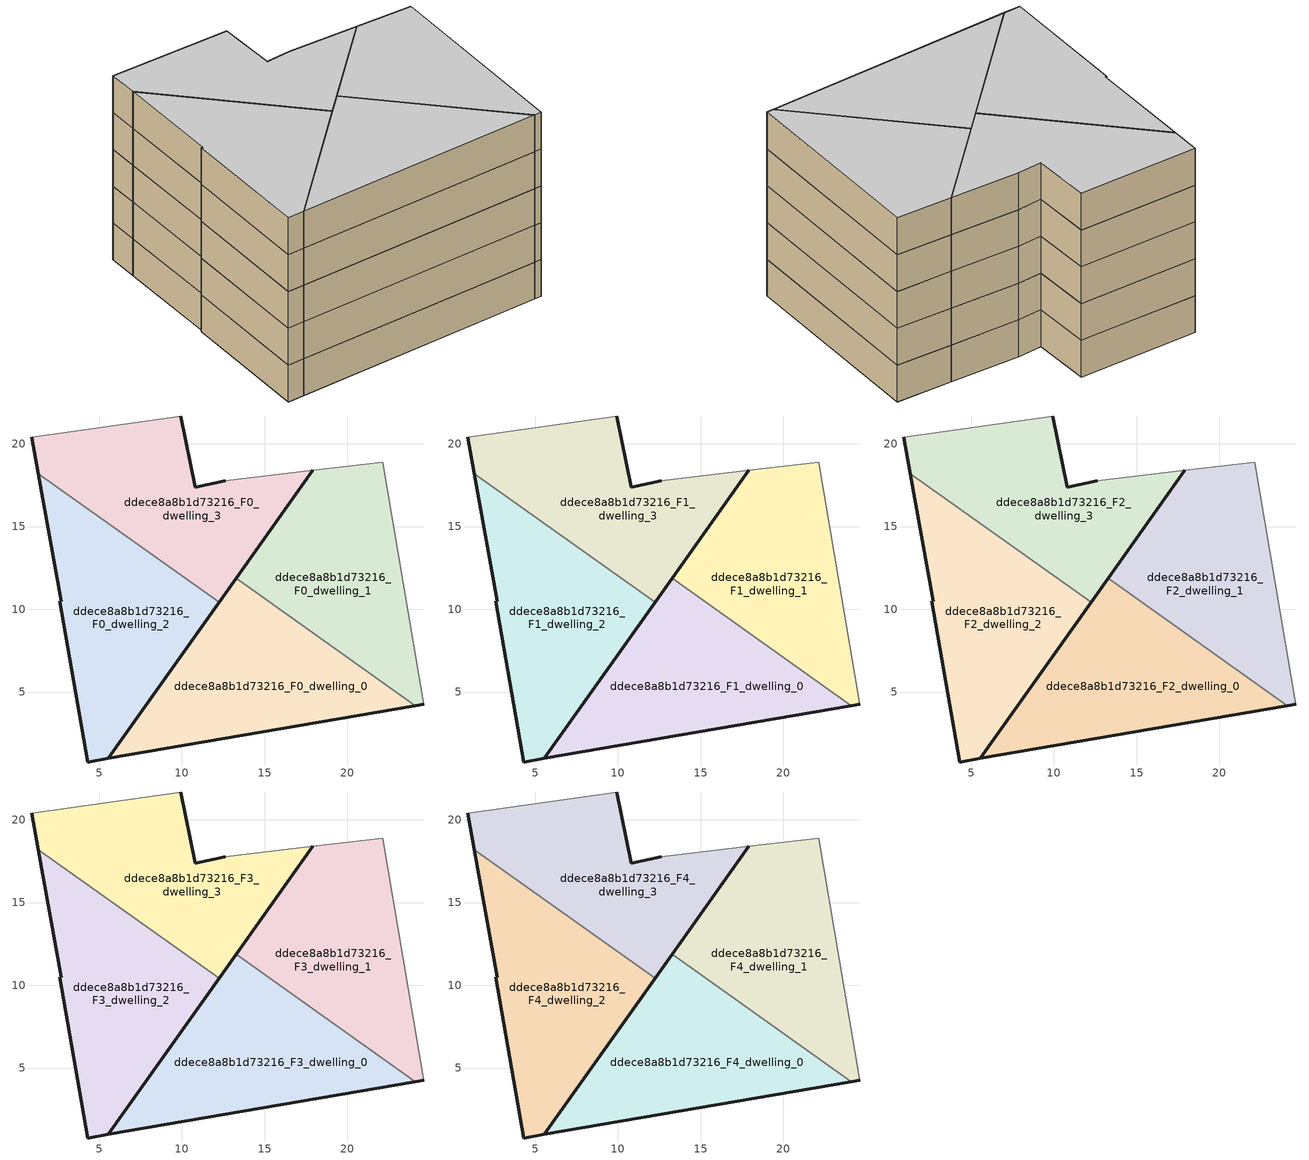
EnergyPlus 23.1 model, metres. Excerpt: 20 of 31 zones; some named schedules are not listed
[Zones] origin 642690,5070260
ddece8a8b1d73216_F0_dwelling_0
 floor ground (EU_floor_Construction): 24.11,4.18 13.28,11.87 5.56,0.99 z0
 wall outside (EU_wall_Construction): 24.11,4.18 5.56,0.99 13.28,11.87 z0:3
 wall to ddece8a8b1d73216_F0_dwelling_1 (EU_wall_Construction): 13.28,11.87 24.11,4.18 z0:3
ddece8a8b1d73216_F0_dwelling_1
 floor ground (EU_floor_Construction): 24.63,4.27 22.14,18.88 17.91,18.39 13.28,11.87 24.11,4.18 z0
 wall outside (EU_wall_Construction): 13.28,11.87 17.91,18.39 / 24.63,4.27 24.11,4.18 z0:3
 wall adiabatic (EU_wall_Construction): 17.91,18.39 22.14,18.88 24.63,4.27 z0:3
ddece8a8b1d73216_F0_dwelling_2
 floor ground (EU_floor_Construction): 5.56,0.99 12.26,10.42 1.32,18.19 2.72,10.48 2.62,10.48 4.32,0.77 z0
 wall outside (EU_wall_Construction): 12.26,10.42 5.56,0.99 4.32,0.77 2.62,10.48 2.72,10.48 1.32,18.19 z0:3
 wall to ddece8a8b1d73216_F0_dwelling_3 (EU_wall_Construction): 1.32,18.19 12.26,10.43 z0:3
ddece8a8b1d73216_F0_dwelling_3
 floor ground (EU_floor_Construction): 12.26,10.42 17.91,18.39 12.63,17.78 10.83,17.38 9.93,21.68 0.92,20.39 1.32,18.19 z0
 wall outside (EU_wall_Construction): 1.32,18.19 0.92,20.39 / 9.93,21.68 10.83,17.38 12.63,17.78 / 17.91,18.39 12.26,10.42 z0:3
 wall adiabatic (EU_wall_Construction): 0.92,20.39 9.93,21.68 / 12.63,17.78 17.91,18.39 z0:3
ddece8a8b1d73216_F1_dwelling_0
 floor to ddece8a8b1d73216_F0_dwelling_0 (EU_floor_Construction): 24.11,4.18 13.28,11.87 5.55,0.99 z3
 wall outside (EU_wall_Construction): 24.11,4.18 5.56,0.99 13.28,11.87 z3:6
 wall to ddece8a8b1d73216_F1_dwelling_1 (EU_wall_Construction): 13.28,11.87 24.11,4.18 z3:6
ddece8a8b1d73216_F1_dwelling_1
 floor to ddece8a8b1d73216_F0_dwelling_1 (EU_floor_Construction): 24.63,4.27 22.14,18.88 17.91,18.39 13.28,11.87 24.11,4.18 z3
 wall outside (EU_wall_Construction): 13.28,11.87 17.91,18.39 / 24.63,4.27 24.11,4.18 z3:6
 wall adiabatic (EU_wall_Construction): 17.91,18.39 22.14,18.88 24.63,4.27 z3:6
ddece8a8b1d73216_F1_dwelling_2
 floor to ddece8a8b1d73216_F0_dwelling_2 (EU_floor_Construction): 5.55,0.99 12.26,10.42 1.32,18.19 2.72,10.48 2.62,10.48 4.32,0.77 z3
 wall outside (EU_wall_Construction): 12.26,10.42 5.56,0.99 4.32,0.77 2.62,10.48 2.72,10.48 1.32,18.19 z3:6
 wall to ddece8a8b1d73216_F1_dwelling_3 (EU_wall_Construction): 1.32,18.19 12.26,10.43 z3:6
ddece8a8b1d73216_F1_dwelling_3
 floor to ddece8a8b1d73216_F0_dwelling_3 (EU_floor_Construction): 12.26,10.42 17.91,18.39 12.63,17.78 10.83,17.38 9.93,21.68 0.92,20.39 1.32,18.19 z3
 wall outside (EU_wall_Construction): 1.32,18.19 0.92,20.39 / 9.93,21.68 10.83,17.38 12.63,17.78 / 17.91,18.39 12.26,10.42 z3:6
 wall adiabatic (EU_wall_Construction): 0.92,20.39 9.93,21.68 / 12.63,17.78 17.91,18.39 z3:6
ddece8a8b1d73216_F2_dwelling_0
 floor to ddece8a8b1d73216_F1_dwelling_0 (EU_floor_Construction): 24.11,4.18 13.28,11.87 5.55,0.99 z6
 wall outside (EU_wall_Construction): 24.11,4.18 5.56,0.99 13.28,11.87 z6:9
 wall to ddece8a8b1d73216_F2_dwelling_1 (EU_wall_Construction): 13.28,11.87 24.11,4.18 z6:9
ddece8a8b1d73216_F2_dwelling_1
 floor to ddece8a8b1d73216_F1_dwelling_1 (EU_floor_Construction): 24.63,4.27 22.14,18.88 17.91,18.39 13.28,11.87 24.11,4.18 z6
 wall outside (EU_wall_Construction): 13.28,11.87 17.91,18.39 / 24.63,4.27 24.11,4.18 z6:9
 wall adiabatic (EU_wall_Construction): 17.91,18.39 22.14,18.88 24.63,4.27 z6:9
ddece8a8b1d73216_F2_dwelling_2
 floor to ddece8a8b1d73216_F1_dwelling_2 (EU_floor_Construction): 5.55,0.99 12.26,10.42 1.32,18.19 2.72,10.48 2.62,10.48 4.32,0.77 z6
 wall outside (EU_wall_Construction): 12.26,10.42 5.56,0.99 4.32,0.77 2.62,10.48 2.72,10.48 1.32,18.19 z6:9
 wall to ddece8a8b1d73216_F2_dwelling_3 (EU_wall_Construction): 1.32,18.19 12.26,10.43 z6:9
ddece8a8b1d73216_F2_dwelling_3
 floor to ddece8a8b1d73216_F1_dwelling_3 (EU_floor_Construction): 12.26,10.42 17.91,18.39 12.63,17.78 10.83,17.38 9.93,21.68 0.92,20.39 1.32,18.19 z6
 wall outside (EU_wall_Construction): 1.32,18.19 0.92,20.39 / 9.93,21.68 10.83,17.38 12.63,17.78 / 17.91,18.39 12.26,10.42 z6:9
 wall adiabatic (EU_wall_Construction): 0.92,20.39 9.93,21.68 / 12.63,17.78 17.91,18.39 z6:9
ddece8a8b1d73216_F3_dwelling_0
 floor to ddece8a8b1d73216_F2_dwelling_0 (EU_floor_Construction): 24.11,4.18 13.28,11.87 5.55,0.99 z9
 wall outside (EU_wall_Construction): 24.11,4.18 5.56,0.99 13.28,11.87 z9:12
 wall to ddece8a8b1d73216_F3_dwelling_1 (EU_wall_Construction): 13.28,11.87 24.11,4.18 z9:12
ddece8a8b1d73216_F3_dwelling_1
 floor to ddece8a8b1d73216_F2_dwelling_1 (EU_floor_Construction): 24.63,4.27 22.14,18.88 17.91,18.39 13.28,11.87 24.11,4.18 z9
 wall outside (EU_wall_Construction): 13.28,11.87 17.91,18.39 / 24.63,4.27 24.11,4.18 z9:12
 wall adiabatic (EU_wall_Construction): 17.91,18.39 22.14,18.88 24.63,4.27 z9:12
ddece8a8b1d73216_F3_dwelling_2
 floor to ddece8a8b1d73216_F2_dwelling_2 (EU_floor_Construction): 5.55,0.99 12.26,10.42 1.32,18.19 2.72,10.48 2.62,10.48 4.32,0.77 z9
 wall outside (EU_wall_Construction): 12.26,10.42 5.56,0.99 4.32,0.77 2.62,10.48 2.72,10.48 1.32,18.19 z9:12
 wall to ddece8a8b1d73216_F3_dwelling_3 (EU_wall_Construction): 1.32,18.19 12.26,10.43 z9:12
ddece8a8b1d73216_F3_dwelling_3
 floor to ddece8a8b1d73216_F2_dwelling_3 (EU_floor_Construction): 12.26,10.42 17.91,18.39 12.63,17.78 10.83,17.38 9.93,21.68 0.92,20.39 1.32,18.19 z9
 wall outside (EU_wall_Construction): 1.32,18.19 0.92,20.39 / 9.93,21.68 10.83,17.38 12.63,17.78 / 17.91,18.39 12.26,10.42 z9:12
 wall adiabatic (EU_wall_Construction): 0.92,20.39 9.93,21.68 / 12.63,17.78 17.91,18.39 z9:12
ddece8a8b1d73216_F4_dwelling_0
 floor to ddece8a8b1d73216_F3_dwelling_0 (EU_floor_Construction): 24.11,4.18 13.28,11.87 5.55,0.99 z12
 wall outside (EU_wall_Construction): 24.11,4.18 5.56,0.99 13.28,11.87 z12:15
 wall to ddece8a8b1d73216_F4_dwelling_1 (EU_wall_Construction): 13.28,11.87 24.11,4.18 z12:15
 ceiling to ddece8a8b1d73216_F5_dwelling_0 (EU_floor_Construction): 24.11,4.18 5.55,0.99 13.28,11.87 z15
ddece8a8b1d73216_F4_dwelling_1
 floor to ddece8a8b1d73216_F3_dwelling_1 (EU_floor_Construction): 24.63,4.27 22.14,18.88 17.91,18.39 13.28,11.87 24.11,4.18 z12
 wall outside (EU_wall_Construction): 13.28,11.87 17.91,18.39 / 24.63,4.27 24.11,4.18 z12:15
 wall adiabatic (EU_wall_Construction): 17.91,18.39 22.14,18.88 24.63,4.27 z12:15
 ceiling to ddece8a8b1d73216_F5_dwelling_1 (EU_floor_Construction): 22.14,18.88 24.63,4.27 24.11,4.18 13.28,11.87 17.91,18.39 z15
ddece8a8b1d73216_F4_dwelling_2
 floor to ddece8a8b1d73216_F3_dwelling_2 (EU_floor_Construction): 5.55,0.99 12.26,10.42 1.32,18.19 2.72,10.48 2.62,10.48 4.32,0.77 z12
 wall outside (EU_wall_Construction): 12.26,10.42 5.56,0.99 4.32,0.77 2.62,10.48 2.72,10.48 1.32,18.19 z12:15
 wall to ddece8a8b1d73216_F4_dwelling_3 (EU_wall_Construction): 1.32,18.19 12.26,10.43 z12:15
 ceiling to ddece8a8b1d73216_F5_dwelling_2 (EU_floor_Construction): 12.26,10.42 5.55,0.99 4.32,0.77 2.62,10.48 2.72,10.48 1.32,18.19 z15
ddece8a8b1d73216_F4_dwelling_3
 floor to ddece8a8b1d73216_F3_dwelling_3 (EU_floor_Construction): 12.26,10.42 17.91,18.39 12.63,17.78 10.83,17.38 9.93,21.68 0.92,20.39 1.32,18.19 z12
 wall outside (EU_wall_Construction): 1.32,18.19 0.92,20.39 / 9.93,21.68 10.83,17.38 12.63,17.78 / 17.91,18.39 12.26,10.42 z12:15
 wall adiabatic (EU_wall_Construction): 0.92,20.39 9.93,21.68 / 12.63,17.78 17.91,18.39 z12:15
 ceiling to ddece8a8b1d73216_F5_dwelling_3 (EU_floor_Construction): 17.91,18.39 12.26,10.42 1.32,18.19 0.92,20.39 9.93,21.68 10.83,17.38 12.63,17.78 z15
[Building]
EU S2 Campaign: North Axis=0; Terrain=City; Solar Distribution=FullExterior
[Site:Location]
Lyon-Bron: Latitude=45.75; Longitude=5; Time Zone=1; Elevation=198
[SizingPeriod:WeatherFileDays]
AnnualSizingPeriod: Begin Month=1; Begin Day of Month=1; End Month=12; End Day of Month=31; Day of Week for Start Day=Monday; Use Weather File Daylight Saving Period=No; Use Weather File Rain and Snow Indicators=No
[MATERIAL]
EU_InternalMass_Material: Roughness=MediumRough; Thickness=0.1; Conductivity=1; Density=1800; Specific Heat=900; Thermal Absorptance=0.9; Solar Absorptance=0.7; Visible Absorptance=0.7
[MATERIAL:NOMASS] Roughness=MediumRough; Thermal Absorptance=0.9; Solar Absorptance=0.7; Visible Absorptance=0.7
Name | Thermal Resistance
EU_wall_NoMass | 2.13739
EU_floor_NoMass | 2.09377
[CONSTRUCTION]
EU_wall_Construction: EU_wall_NoMass
EU_floor_Construction: EU_floor_NoMass
EU_InternalMass_Construction: EU_InternalMass_Material
[ZONE] Type=1; Multiplier=1; Ceiling Height=autocalculate; Floor Area=autocalculate; Part of Total Floor Area=Yes
Name | Volume
ddece8a8b1d73216_F0_dwelling_0 | 265.809
ddece8a8b1d73216_F1_dwelling_0; ddece8a8b1d73216_F2_dwelling_0; ddece8a8b1d73216_F3_dwelling_0; ddece8a8b1d73216_F4_dwelling_0; ddece8a8b1d73216_F0_dwelling_1 | 265.81
ddece8a8b1d73216_F1_dwelling_1; ddece8a8b1d73216_F2_dwelling_1; ddece8a8b1d73216_F3_dwelling_1; ddece8a8b1d73216_F4_dwelling_1 | 265.811
ddece8a8b1d73216_F0_dwelling_2 | 265.792
ddece8a8b1d73216_F1_dwelling_2; ddece8a8b1d73216_F2_dwelling_2; ddece8a8b1d73216_F3_dwelling_2; ddece8a8b1d73216_F4_dwelling_2 | 265.793
ddece8a8b1d73216_F0_dwelling_3 | 265.813
ddece8a8b1d73216_F1_dwelling_3; ddece8a8b1d73216_F2_dwelling_3; ddece8a8b1d73216_F3_dwelling_3; ddece8a8b1d73216_F4_dwelling_3 | 265.814
[INTERNALMASS] Construction=EU_InternalMass_Construction
Name | Zone or ZoneList | Surface Area
ddece8a8b1d73216_F0_dwelling_0_EU_InternalMass | ddece8a8b1d73216_F0_dwelling_0 | 88.603
ddece8a8b1d73216_F0_dwelling_1_EU_InternalMass | ddece8a8b1d73216_F0_dwelling_1 | 88.6034
ddece8a8b1d73216_F0_dwelling_2_EU_InternalMass | ddece8a8b1d73216_F0_dwelling_2 | 88.5973
ddece8a8b1d73216_F0_dwelling_3_EU_InternalMass | ddece8a8b1d73216_F0_dwelling_3 | 88.6043
ddece8a8b1d73216_F1_dwelling_0_EU_InternalMass | ddece8a8b1d73216_F1_dwelling_0 | 88.603
ddece8a8b1d73216_F1_dwelling_1_EU_InternalMass | ddece8a8b1d73216_F1_dwelling_1 | 88.6034
ddece8a8b1d73216_F1_dwelling_2_EU_InternalMass | ddece8a8b1d73216_F1_dwelling_2 | 88.5973
ddece8a8b1d73216_F1_dwelling_3_EU_InternalMass | ddece8a8b1d73216_F1_dwelling_3 | 88.6043
ddece8a8b1d73216_F2_dwelling_0_EU_InternalMass | ddece8a8b1d73216_F2_dwelling_0 | 88.603
ddece8a8b1d73216_F2_dwelling_1_EU_InternalMass | ddece8a8b1d73216_F2_dwelling_1 | 88.6034
ddece8a8b1d73216_F2_dwelling_2_EU_InternalMass | ddece8a8b1d73216_F2_dwelling_2 | 88.5973
ddece8a8b1d73216_F2_dwelling_3_EU_InternalMass | ddece8a8b1d73216_F2_dwelling_3 | 88.6043
ddece8a8b1d73216_F3_dwelling_0_EU_InternalMass | ddece8a8b1d73216_F3_dwelling_0 | 88.603
ddece8a8b1d73216_F3_dwelling_1_EU_InternalMass | ddece8a8b1d73216_F3_dwelling_1 | 88.6034
ddece8a8b1d73216_F3_dwelling_2_EU_InternalMass | ddece8a8b1d73216_F3_dwelling_2 | 88.5973
ddece8a8b1d73216_F3_dwelling_3_EU_InternalMass | ddece8a8b1d73216_F3_dwelling_3 | 88.6043
ddece8a8b1d73216_F4_dwelling_0_EU_InternalMass | ddece8a8b1d73216_F4_dwelling_0 | 88.603
ddece8a8b1d73216_F4_dwelling_1_EU_InternalMass | ddece8a8b1d73216_F4_dwelling_1 | 88.6034
ddece8a8b1d73216_F4_dwelling_2_EU_InternalMass | ddece8a8b1d73216_F4_dwelling_2 | 88.5973
ddece8a8b1d73216_F4_dwelling_3_EU_InternalMass | ddece8a8b1d73216_F4_dwelling_3 | 88.6043
[OTHEREQUIPMENT] Fuel Type=Electricity; Design Level Calculation Method=Watts/Area; Power per Zone Floor Area=1; Fraction Latent=0; Fraction Radiant=0; Fraction Lost=0; Carbon Dioxide Generation Rate=0; EndUse Subcategory=EU_Step8_InternalGains
Name | Zone or ZoneList or Space or SpaceList | Schedule
EU_Step8_InternalGain_ddece8a8b1d73216_F0_dwelling_0_f000 | ddece8a8b1d73216_F0_dwelling_0 | EU_Step8_GainSchedule_ddece8a8b1d73216_F0_dwelling_0_f000
EU_Step8_InternalGain_ddece8a8b1d73216_F0_dwelling_1_f000 | ddece8a8b1d73216_F0_dwelling_1 | EU_Step8_GainSchedule_ddece8a8b1d73216_F0_dwelling_1_f000
EU_Step8_InternalGain_ddece8a8b1d73216_F0_dwelling_2_f000 | ddece8a8b1d73216_F0_dwelling_2 | EU_Step8_GainSchedule_ddece8a8b1d73216_F0_dwelling_2_f000
EU_Step8_InternalGain_ddece8a8b1d73216_F0_dwelling_3_f000 | ddece8a8b1d73216_F0_dwelling_3 | EU_Step8_GainSchedule_ddece8a8b1d73216_F0_dwelling_3_f000
EU_Step8_InternalGain_ddece8a8b1d73216_F1_dwelling_0_f000 | ddece8a8b1d73216_F1_dwelling_0 | EU_Step8_GainSchedule_ddece8a8b1d73216_F1_dwelling_0_f000
EU_Step8_InternalGain_ddece8a8b1d73216_F1_dwelling_1_f000 | ddece8a8b1d73216_F1_dwelling_1 | EU_Step8_GainSchedule_ddece8a8b1d73216_F1_dwelling_1_f000
EU_Step8_InternalGain_ddece8a8b1d73216_F1_dwelling_2_f000 | ddece8a8b1d73216_F1_dwelling_2 | EU_Step8_GainSchedule_ddece8a8b1d73216_F1_dwelling_2_f000
EU_Step8_InternalGain_ddece8a8b1d73216_F1_dwelling_3_f000 | ddece8a8b1d73216_F1_dwelling_3 | EU_Step8_GainSchedule_ddece8a8b1d73216_F1_dwelling_3_f000
EU_Step8_InternalGain_ddece8a8b1d73216_F2_dwelling_0_f000 | ddece8a8b1d73216_F2_dwelling_0 | EU_Step8_GainSchedule_ddece8a8b1d73216_F2_dwelling_0_f000
EU_Step8_InternalGain_ddece8a8b1d73216_F2_dwelling_1_f000 | ddece8a8b1d73216_F2_dwelling_1 | EU_Step8_GainSchedule_ddece8a8b1d73216_F2_dwelling_1_f000
EU_Step8_InternalGain_ddece8a8b1d73216_F2_dwelling_2_f000 | ddece8a8b1d73216_F2_dwelling_2 | EU_Step8_GainSchedule_ddece8a8b1d73216_F2_dwelling_2_f000
EU_Step8_InternalGain_ddece8a8b1d73216_F2_dwelling_3_f000 | ddece8a8b1d73216_F2_dwelling_3 | EU_Step8_GainSchedule_ddece8a8b1d73216_F2_dwelling_3_f000
EU_Step8_InternalGain_ddece8a8b1d73216_F3_dwelling_0_f000 | ddece8a8b1d73216_F3_dwelling_0 | EU_Step8_GainSchedule_ddece8a8b1d73216_F3_dwelling_0_f000
EU_Step8_InternalGain_ddece8a8b1d73216_F3_dwelling_1_f000 | ddece8a8b1d73216_F3_dwelling_1 | EU_Step8_GainSchedule_ddece8a8b1d73216_F3_dwelling_1_f000
EU_Step8_InternalGain_ddece8a8b1d73216_F3_dwelling_2_f000 | ddece8a8b1d73216_F3_dwelling_2 | EU_Step8_GainSchedule_ddece8a8b1d73216_F3_dwelling_2_f000
EU_Step8_InternalGain_ddece8a8b1d73216_F3_dwelling_3_f000 | ddece8a8b1d73216_F3_dwelling_3 | EU_Step8_GainSchedule_ddece8a8b1d73216_F3_dwelling_3_f000
EU_Step8_InternalGain_ddece8a8b1d73216_F4_dwelling_0_f000 | ddece8a8b1d73216_F4_dwelling_0 | EU_Step8_GainSchedule_ddece8a8b1d73216_F4_dwelling_0_f000
EU_Step8_InternalGain_ddece8a8b1d73216_F4_dwelling_1_f000 | ddece8a8b1d73216_F4_dwelling_1 | EU_Step8_GainSchedule_ddece8a8b1d73216_F4_dwelling_1_f000
EU_Step8_InternalGain_ddece8a8b1d73216_F4_dwelling_2_f000 | ddece8a8b1d73216_F4_dwelling_2 | EU_Step8_GainSchedule_ddece8a8b1d73216_F4_dwelling_2_f000
EU_Step8_InternalGain_ddece8a8b1d73216_F4_dwelling_3_f000 | ddece8a8b1d73216_F4_dwelling_3 | EU_Step8_GainSchedule_ddece8a8b1d73216_F4_dwelling_3_f000
[ZONEVENTILATION:DESIGNFLOWRATE] Schedule=EU_AlwaysOn; Design Flow Rate Calculation Method=AirChanges/Hour; Air Changes per Hour=0.487355; Ventilation Type=Natural; Fan Pressure Rise=0; Fan Total Efficiency=1; Constant Term Coefficient=1; Temperature Term Coefficient=0; Velocity Term Coefficient=0; Velocity Squared Term Coefficient=0; Minimum Indoor Temperature=-100; Maximum Indoor Temperature=100; Delta Temperature=-100; Minimum Outdoor Temperature=-100; Maximum Outdoor Temperature=100; Maximum Wind Speed=40
Name | Zone or ZoneList or Space or SpaceList
EU_ConstantAir_ddece8a8b1d73216_F0_dwelling_0 | ddece8a8b1d73216_F0_dwelling_0
EU_ConstantAir_ddece8a8b1d73216_F0_dwelling_1 | ddece8a8b1d73216_F0_dwelling_1
EU_ConstantAir_ddece8a8b1d73216_F0_dwelling_2 | ddece8a8b1d73216_F0_dwelling_2
EU_ConstantAir_ddece8a8b1d73216_F0_dwelling_3 | ddece8a8b1d73216_F0_dwelling_3
EU_ConstantAir_ddece8a8b1d73216_F1_dwelling_0 | ddece8a8b1d73216_F1_dwelling_0
EU_ConstantAir_ddece8a8b1d73216_F1_dwelling_1 | ddece8a8b1d73216_F1_dwelling_1
EU_ConstantAir_ddece8a8b1d73216_F1_dwelling_2 | ddece8a8b1d73216_F1_dwelling_2
EU_ConstantAir_ddece8a8b1d73216_F1_dwelling_3 | ddece8a8b1d73216_F1_dwelling_3
EU_ConstantAir_ddece8a8b1d73216_F2_dwelling_0 | ddece8a8b1d73216_F2_dwelling_0
EU_ConstantAir_ddece8a8b1d73216_F2_dwelling_1 | ddece8a8b1d73216_F2_dwelling_1
EU_ConstantAir_ddece8a8b1d73216_F2_dwelling_2 | ddece8a8b1d73216_F2_dwelling_2
EU_ConstantAir_ddece8a8b1d73216_F2_dwelling_3 | ddece8a8b1d73216_F2_dwelling_3
EU_ConstantAir_ddece8a8b1d73216_F3_dwelling_0 | ddece8a8b1d73216_F3_dwelling_0
EU_ConstantAir_ddece8a8b1d73216_F3_dwelling_1 | ddece8a8b1d73216_F3_dwelling_1
EU_ConstantAir_ddece8a8b1d73216_F3_dwelling_2 | ddece8a8b1d73216_F3_dwelling_2
EU_ConstantAir_ddece8a8b1d73216_F3_dwelling_3 | ddece8a8b1d73216_F3_dwelling_3
EU_ConstantAir_ddece8a8b1d73216_F4_dwelling_0 | ddece8a8b1d73216_F4_dwelling_0
EU_ConstantAir_ddece8a8b1d73216_F4_dwelling_1 | ddece8a8b1d73216_F4_dwelling_1
EU_ConstantAir_ddece8a8b1d73216_F4_dwelling_2 | ddece8a8b1d73216_F4_dwelling_2
EU_ConstantAir_ddece8a8b1d73216_F4_dwelling_3 | ddece8a8b1d73216_F4_dwelling_3
[HVACTEMPLATE:THERMOSTAT] Constant Heating Setpoint=20; Constant Cooling Setpoint=50
EU_HeatOnly_ddece8a8b1d73216_F0_dwelling_0; EU_HeatOnly_ddece8a8b1d73216_F0_dwelling_1; EU_HeatOnly_ddece8a8b1d73216_F0_dwelling_2; EU_HeatOnly_ddece8a8b1d73216_F0_dwelling_3; EU_HeatOnly_ddece8a8b1d73216_F1_dwelling_0; EU_HeatOnly_ddece8a8b1d73216_F1_dwelling_1; EU_HeatOnly_ddece8a8b1d73216_F1_dwelling_2; EU_HeatOnly_ddece8a8b1d73216_F1_dwelling_3; EU_HeatOnly_ddece8a8b1d73216_F2_dwelling_0; EU_HeatOnly_ddece8a8b1d73216_F2_dwelling_1; EU_HeatOnly_ddece8a8b1d73216_F2_dwelling_2; EU_HeatOnly_ddece8a8b1d73216_F2_dwelling_3; EU_HeatOnly_ddece8a8b1d73216_F3_dwelling_0; EU_HeatOnly_ddece8a8b1d73216_F3_dwelling_1; EU_HeatOnly_ddece8a8b1d73216_F3_dwelling_2; EU_HeatOnly_ddece8a8b1d73216_F3_dwelling_3; EU_HeatOnly_ddece8a8b1d73216_F4_dwelling_0
